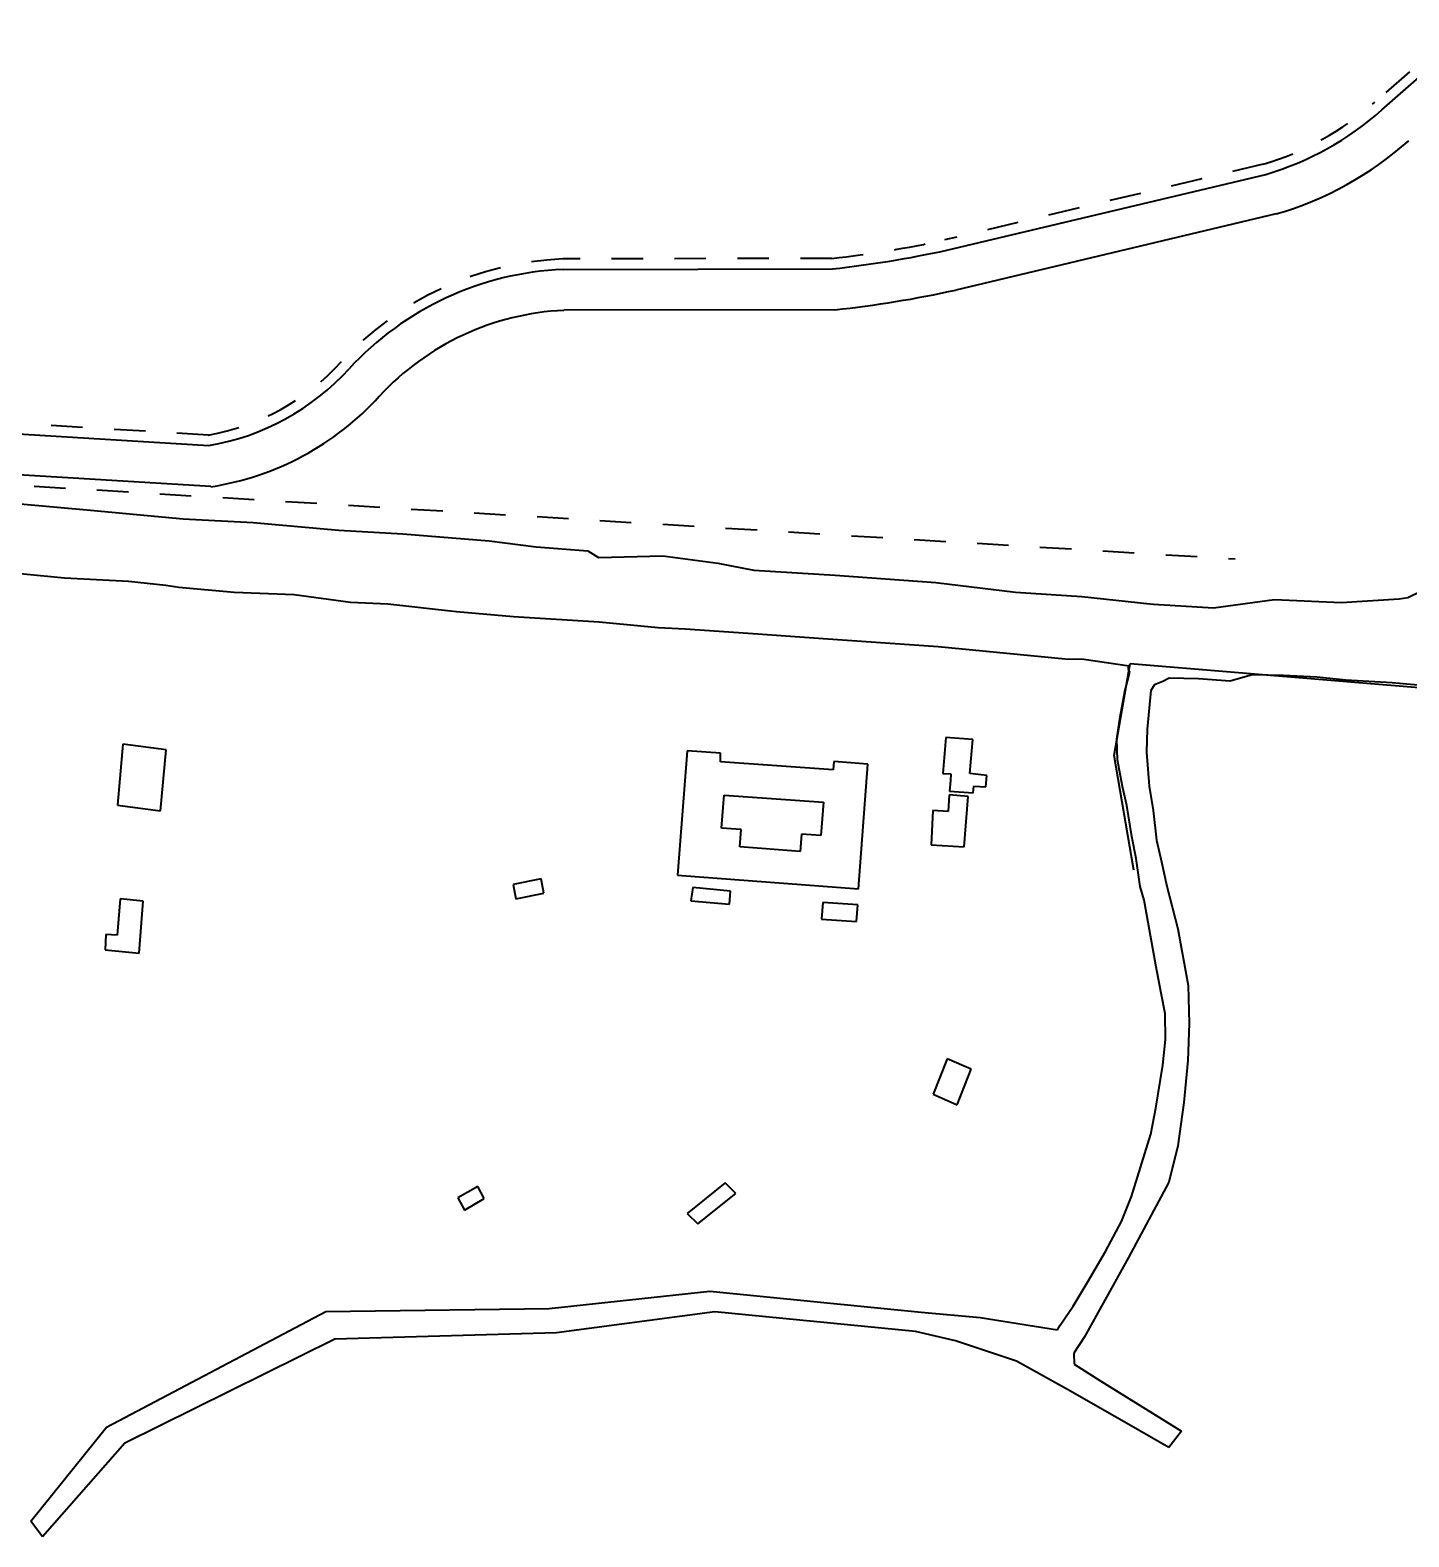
# Model space of a CAD drawing. Header units: metres. Extents: x 625987 to 635197, y 3048449 to 3066446.
# Drawn here: x 634638.626 to 634643.004, y 3063191.539 to 3063196.325 of the extents above; entities that cross this region are included whole.
import ezdxf

# ---------------------------------------------------------------- set-up
doc = ezdxf.new("R2010")
doc.units = ezdxf.units.M
doc.linetypes.add('DASHED', pattern=[0.75, 0.5, -0.25])
for name, color, linetype, lineweight in [('C-BLDG', 253, 'Continuous', 5), ('C-FENC-AIRF-SECU', 253, 'DASHED', 0), ('C-ROAD-AIRF', 253, 'Continuous', 5), ('C-ROAD-LAND', 253, 'Continuous', 9)]:
    doc.layers.add(name, color=color, linetype=linetype, lineweight=lineweight)

msp = doc.modelspace()

# ---------------------------------------------------------------- linework, layer by layer
at = {"layer": 'C-BLDG', "lineweight": 40}
for p, q in [((634642.0685, 3063194.0205, 24568986.0801), (634642.119, 3063194.3129, 24568986.0801)), ((634642.0685, 3063194.0205, 24568986.0801), (634642.119, 3063194.3129, 24568986.0801)), ((634642.119, 3063194.3129, 24568986.0801), (634648.0009, 3063193.8228, 24568986.0801)), ((634642.119, 3063194.3129, 24568986.0801), (634648.0009, 3063193.8228, 24568986.0801)), ((634641.534, 3063194.0778, 24568986.0801), (634641.5245, 3063193.9634, 24568986.0801)), ((634641.534, 3063194.0778, 24568986.0801), (634641.5245, 3063193.9634, 24568986.0801)), ((634641.6191, 3063194.0717, 24568986.0801), (634641.534, 3063194.0778, 24568986.0801)), ((634641.6191, 3063194.0717, 24568986.0801), (634641.534, 3063194.0778, 24568986.0801)), ((634641.6105, 3063193.9634, 24568986.0801), (634641.6191, 3063194.0717, 24568986.0801)), ((634641.6105, 3063193.9634, 24568986.0801), (634641.6191, 3063194.0717, 24568986.0801)), ((634638.921, 3063194.0563, 24568986.0801), (634638.9033, 3063193.8626, 24568986.0801)), ((634638.921, 3063194.0563, 24568986.0801), (634638.9033, 3063193.8626, 24568986.0801)), ((634639.0576, 3063194.0386, 24568986.0801), (634638.921, 3063194.0563, 24568986.0801)), ((634639.0576, 3063194.0386, 24568986.0801), (634638.921, 3063194.0563, 24568986.0801)), ((634639.0399, 3063193.8449, 24568986.0801), (634639.0576, 3063194.0386, 24568986.0801)), ((634639.0399, 3063193.8449, 24568986.0801), (634639.0576, 3063194.0386, 24568986.0801)), ((634640.712, 3063194.0361, 24568986.0801), (634640.6818, 3063193.6412, 24568986.0801)), ((634640.712, 3063194.0361, 24568986.0801), (634640.6818, 3063193.6412, 24568986.0801)), ((634640.8186, 3063194.0286, 24568986.0801), (634640.712, 3063194.0361, 24568986.0801)), ((634640.8186, 3063194.0286, 24568986.0801), (634640.712, 3063194.0361, 24568986.0801)), ((634640.8179, 3063194.001, 24568986.0801), (634640.8186, 3063194.0286, 24568986.0801)), ((634640.8179, 3063194.001, 24568986.0801), (634640.8186, 3063194.0286, 24568986.0801)), ((634642.1311, 3063193.6566, 24568986.0801), (634642.0685, 3063194.0205, 24568986.0801)), ((634642.1311, 3063193.6566, 24568986.0801), (634642.0685, 3063194.0205, 24568986.0801)), ((634641.1758, 3063193.9754, 24568986.0801), (634640.8179, 3063194.001, 24568986.0801)), ((634641.1758, 3063193.9754, 24568986.0801), (634640.8179, 3063194.001, 24568986.0801)), ((634641.1785, 3063194.0014, 24568986.0801), (634641.1758, 3063193.9754, 24568986.0801)), ((634641.1785, 3063194.0014, 24568986.0801), (634641.1758, 3063193.9754, 24568986.0801)), ((634641.286, 3063193.9933, 24568986.0801), (634641.1785, 3063194.0014, 24568986.0801)), ((634641.286, 3063193.9933, 24568986.0801), (634641.1785, 3063194.0014, 24568986.0801)), ((634641.2561, 3063193.5975, 24568986.0801), (634641.286, 3063193.9933, 24568986.0801)), ((634641.2561, 3063193.5975, 24568986.0801), (634641.286, 3063193.9933, 24568986.0801)), ((634641.5245, 3063193.9634, 24568986.0801), (634641.5496, 3063193.9621, 24568986.0801)), ((634641.5245, 3063193.9634, 24568986.0801), (634641.5496, 3063193.9621, 24568986.0801)), ((634641.5484, 3063193.9416, 24568986.0801), (634641.5456, 3063193.9077, 24568986.0801)), ((634641.5484, 3063193.9416, 24568986.0801), (634641.5456, 3063193.9077, 24568986.0801)), ((634641.5496, 3063193.9621, 24568986.0801), (634641.5484, 3063193.9416, 24568986.0801)), ((634641.5496, 3063193.9621, 24568986.0801), (634641.5484, 3063193.9416, 24568986.0801)), ((634641.6643, 3063193.9573, 24568986.0801), (634641.6105, 3063193.9634, 24568986.0801)), ((634641.6643, 3063193.9573, 24568986.0801), (634641.6105, 3063193.9634, 24568986.0801)), ((634641.6207, 3063193.9019, 24568986.0801), (634641.6229, 3063193.9232, 24568986.0801)), ((634641.6207, 3063193.9019, 24568986.0801), (634641.6229, 3063193.9232, 24568986.0801)), ((634641.6229, 3063193.9232, 24568986.0801), (634641.6612, 3063193.9211, 24568986.0801)), ((634641.6229, 3063193.9232, 24568986.0801), (634641.6612, 3063193.9211, 24568986.0801)), ((634641.6612, 3063193.9211, 24568986.0801), (634641.6643, 3063193.9573, 24568986.0801)), ((634641.6612, 3063193.9211, 24568986.0801), (634641.6643, 3063193.9573, 24568986.0801)), ((634640.8215, 3063193.7903, 24568986.0801), (634640.8295, 3063193.8946, 24568986.0801)), ((634640.8215, 3063193.7903, 24568986.0801), (634640.8295, 3063193.8946, 24568986.0801)), ((634640.8295, 3063193.8946, 24568986.0801), (634641.1452, 3063193.8721, 24568986.0801)), ((634640.8295, 3063193.8946, 24568986.0801), (634641.1452, 3063193.8721, 24568986.0801)), ((634641.1452, 3063193.8721, 24568986.0801), (634641.1372, 3063193.7662, 24568986.0801)), ((634641.1452, 3063193.8721, 24568986.0801), (634641.1372, 3063193.7662, 24568986.0801)), ((634641.5448, 3063193.8957, 24568986.0801), (634641.5409, 3063193.8431, 24568986.0801)), ((634641.5448, 3063193.8957, 24568986.0801), (634641.5409, 3063193.8431, 24568986.0801)), ((634641.6046, 3063193.8906, 24568986.0801), (634641.5448, 3063193.8957, 24568986.0801)), ((634641.6046, 3063193.8906, 24568986.0801), (634641.5448, 3063193.8957, 24568986.0801)), ((634641.5456, 3063193.9077, 24568986.0801), (634641.6207, 3063193.9019, 24568986.0801)), ((634641.5456, 3063193.9077, 24568986.0801), (634641.6207, 3063193.9019, 24568986.0801)), ((634641.5922, 3063193.7305, 24568986.0801), (634641.6046, 3063193.8906, 24568986.0801)), ((634641.5922, 3063193.7305, 24568986.0801), (634641.6046, 3063193.8906, 24568986.0801)), ((634638.9033, 3063193.8626, 24568986.0801), (634639.0399, 3063193.8449, 24568986.0801)), ((634638.9033, 3063193.8626, 24568986.0801), (634639.0399, 3063193.8449, 24568986.0801)), ((634641.4925, 3063193.8462, 24568986.0801), (634641.4867, 3063193.7366, 24568986.0801)), ((634641.4925, 3063193.8462, 24568986.0801), (634641.4867, 3063193.7366, 24568986.0801)), ((634641.5409, 3063193.8431, 24568986.0801), (634641.4925, 3063193.8462, 24568986.0801)), ((634641.5409, 3063193.8431, 24568986.0801), (634641.4925, 3063193.8462, 24568986.0801)), ((634640.8837, 3063193.7855, 24568986.0801), (634640.8215, 3063193.7903, 24568986.0801)), ((634640.8837, 3063193.7855, 24568986.0801), (634640.8215, 3063193.7903, 24568986.0801)), ((634640.8795, 3063193.7304, 24568986.0801), (634640.8837, 3063193.7855, 24568986.0801)), ((634640.8795, 3063193.7304, 24568986.0801), (634640.8837, 3063193.7855, 24568986.0801)), ((634641.0709, 3063193.7159, 24568986.0801), (634640.8795, 3063193.7304, 24568986.0801)), ((634641.0709, 3063193.7159, 24568986.0801), (634640.8795, 3063193.7304, 24568986.0801)), ((634641.075, 3063193.771, 24568986.0801), (634641.0709, 3063193.7159, 24568986.0801)), ((634641.075, 3063193.771, 24568986.0801), (634641.0709, 3063193.7159, 24568986.0801)), ((634641.1372, 3063193.7662, 24568986.0801), (634641.075, 3063193.771, 24568986.0801)), ((634641.1372, 3063193.7662, 24568986.0801), (634641.075, 3063193.771, 24568986.0801)), ((634641.4867, 3063193.7366, 24568986.0801), (634641.5922, 3063193.7305, 24568986.0801)), ((634641.4867, 3063193.7366, 24568986.0801), (634641.5922, 3063193.7305, 24568986.0801)), ((634640.6818, 3063193.6412, 24568986.0801), (634641.2561, 3063193.5975, 24568986.0801)), ((634640.6818, 3063193.6412, 24568986.0801), (634641.2561, 3063193.5975, 24568986.0801)), ((634640.2491, 3063193.6287, 24568986.0801), (634640.1601, 3063193.6111, 24568986.0801)), ((634640.2491, 3063193.6287, 24568986.0801), (634640.1601, 3063193.6111, 24568986.0801)), ((634640.1601, 3063193.6111, 24568986.0801), (634640.1689, 3063193.566, 24568986.0801)), ((634640.1601, 3063193.6111, 24568986.0801), (634640.1689, 3063193.566, 24568986.0801)), ((634640.1689, 3063193.566, 24568986.0801), (634640.2578, 3063193.5837, 24568986.0801)), ((634640.1689, 3063193.566, 24568986.0801), (634640.2578, 3063193.5837, 24568986.0801)), ((634640.2578, 3063193.5837, 24568986.0801), (634640.2491, 3063193.6287, 24568986.0801)), ((634640.2578, 3063193.5837, 24568986.0801), (634640.2491, 3063193.6287, 24568986.0801)), ((634640.7306, 3063193.601, 24568986.0801), (634640.7245, 3063193.5587, 24568986.0801)), ((634640.7306, 3063193.601, 24568986.0801), (634640.7245, 3063193.5587, 24568986.0801)), ((634640.8502, 3063193.5898, 24568986.0801), (634640.7306, 3063193.601, 24568986.0801)), ((634640.8502, 3063193.5898, 24568986.0801), (634640.7306, 3063193.601, 24568986.0801)), ((634640.8473, 3063193.5486, 24568986.0801), (634640.8502, 3063193.5898, 24568986.0801)), ((634640.8473, 3063193.5486, 24568986.0801), (634640.8502, 3063193.5898, 24568986.0801)), ((634638.9117, 3063193.5654, 24568986.0801), (634638.902, 3063193.4498, 24568986.0801)), ((634638.9117, 3063193.5654, 24568986.0801), (634638.902, 3063193.4498, 24568986.0801)), ((634638.985, 3063193.5581, 24568986.0801), (634638.9117, 3063193.5654, 24568986.0801)), ((634638.985, 3063193.5581, 24568986.0801), (634638.9117, 3063193.5654, 24568986.0801)), ((634638.9723, 3063193.3933, 24568986.0801), (634638.985, 3063193.5581, 24568986.0801)), ((634638.9723, 3063193.3933, 24568986.0801), (634638.985, 3063193.5581, 24568986.0801)), ((634640.7245, 3063193.5587, 24568986.0801), (634640.8473, 3063193.5486, 24568986.0801)), ((634640.7245, 3063193.5587, 24568986.0801), (634640.8473, 3063193.5486, 24568986.0801)), ((634641.1435, 3063193.5539, 24568986.0801), (634641.1393, 3063193.5012, 24568986.0801)), ((634641.1435, 3063193.5539, 24568986.0801), (634641.1393, 3063193.5012, 24568986.0801)), ((634641.2542, 3063193.5462, 24568986.0801), (634641.1435, 3063193.5539, 24568986.0801)), ((634641.2542, 3063193.5462, 24568986.0801), (634641.1435, 3063193.5539, 24568986.0801)), ((634641.25, 3063193.4935, 24568986.0801), (634641.2542, 3063193.5462, 24568986.0801)), ((634641.25, 3063193.4935, 24568986.0801), (634641.2542, 3063193.5462, 24568986.0801)), ((634641.1393, 3063193.5012, 24568986.0801), (634641.25, 3063193.4935, 24568986.0801)), ((634641.1393, 3063193.5012, 24568986.0801), (634641.25, 3063193.4935, 24568986.0801)), ((634638.867, 3063193.4524, 24568986.0801), (634638.8641, 3063193.403, 24568986.0801)), ((634638.867, 3063193.4524, 24568986.0801), (634638.8641, 3063193.403, 24568986.0801)), ((634638.902, 3063193.4498, 24568986.0801), (634638.867, 3063193.4524, 24568986.0801)), ((634638.902, 3063193.4498, 24568986.0801), (634638.867, 3063193.4524, 24568986.0801)), ((634638.8641, 3063193.403, 24568986.0801), (634638.9723, 3063193.3933, 24568986.0801)), ((634638.8641, 3063193.403, 24568986.0801), (634638.9723, 3063193.3933, 24568986.0801)), ((634641.5377, 3063193.0578, 24568986.0801), (634641.494, 3063192.9448, 24568986.0801)), ((634641.5377, 3063193.0578, 24568986.0801), (634641.494, 3063192.9448, 24568986.0801)), ((634641.6138, 3063193.0244, 24568986.0801), (634641.5377, 3063193.0578, 24568986.0801)), ((634641.6138, 3063193.0244, 24568986.0801), (634641.5377, 3063193.0578, 24568986.0801)), ((634641.5701, 3063192.9114, 24568986.0801), (634641.6138, 3063193.0244, 24568986.0801)), ((634641.5701, 3063192.9114, 24568986.0801), (634641.6138, 3063193.0244, 24568986.0801)), ((634641.494, 3063192.9448, 24568986.0801), (634641.5701, 3063192.9114, 24568986.0801)), ((634641.494, 3063192.9448, 24568986.0801), (634641.5701, 3063192.9114, 24568986.0801)), ((634640.0472, 3063192.6519, 24568986.0801), (634639.9847, 3063192.6153, 24568986.0801)), ((634640.0472, 3063192.6519, 24568986.0801), (634639.9847, 3063192.6153, 24568986.0801)), ((634640.0681, 3063192.6133, 24568986.0801), (634640.0472, 3063192.6519, 24568986.0801)), ((634640.0681, 3063192.6133, 24568986.0801), (634640.0472, 3063192.6519, 24568986.0801)), ((634640.8331, 3063192.6633, 24568986.0801), (634640.7126, 3063192.5665, 24568986.0801)), ((634640.8331, 3063192.6633, 24568986.0801), (634640.7126, 3063192.5665, 24568986.0801)), ((634640.7468, 3063192.533, 24568986.0801), (634640.8673, 3063192.6297, 24568986.0801)), ((634640.7468, 3063192.533, 24568986.0801), (634640.8673, 3063192.6297, 24568986.0801)), ((634640.8673, 3063192.6297, 24568986.0801), (634640.8331, 3063192.6633, 24568986.0801)), ((634640.8673, 3063192.6297, 24568986.0801), (634640.8331, 3063192.6633, 24568986.0801)), ((634639.9847, 3063192.6153, 24568986.0801), (634640.0055, 3063192.5768, 24568986.0801)), ((634639.9847, 3063192.6153, 24568986.0801), (634640.0055, 3063192.5768, 24568986.0801)), ((634640.0055, 3063192.5768, 24568986.0801), (634640.0681, 3063192.6133, 24568986.0801)), ((634640.0055, 3063192.5768, 24568986.0801), (634640.0681, 3063192.6133, 24568986.0801)), ((634640.7126, 3063192.5665, 24568986.0801), (634640.7468, 3063192.533, 24568986.0801)), ((634640.7126, 3063192.5665, 24568986.0801), (634640.7468, 3063192.533, 24568986.0801))]:
    msp.add_line(p, q, dxfattribs=at)
at = {"layer": 'C-FENC-AIRF-SECU', "lineweight": 40, "ltscale": 0.2}
for p, q in [((634643.1567, 3063196.3247, 24568986.0801), (634642.896, 3063196.096, 24568986.0801)), ((634643.1567, 3063196.3247, 24568986.0801), (634642.896, 3063196.096, 24568986.0801)), ((634642.5412, 3063195.8988, 24568986.0801), (634641.5294, 3063195.6583, 24568986.0801)), ((634642.5412, 3063195.8988, 24568986.0801), (634641.5294, 3063195.6583, 24568986.0801)), ((634641.1722, 3063195.5999, 24568986.0801), (634640.3174, 3063195.598, 24568986.0801)), ((634641.1722, 3063195.5999, 24568986.0801), (634640.3174, 3063195.598, 24568986.0801)), ((634639.192, 3063195.0387, 24568986.0801), (634637.4477, 3063195.1439, 24568986.0801)), ((634639.192, 3063195.0387, 24568986.0801), (634637.4477, 3063195.1439, 24568986.0801)), ((634635.8437, 3063195.0454, 24568986.0801), (634642.4529, 3063194.6452, 24568986.0801)), ((634635.8437, 3063195.0454, 24568986.0801), (634642.4529, 3063194.6452, 24568986.0801))]:
    msp.add_line(p, q, dxfattribs=at)
for centre, major_axis, start_param, end_param in [((634642.2758, 3063196.7938, 24568986.0801), (0.6601, 0.6601), 4.215333, 4.65365), ((634642.2758, 3063196.7938, 24568986.0801), (0.6601, 0.6601), 4.215333, 4.65365), ((634640.8189, 3063198.8814, 24568986.0801), (2.3338, 2.3338), 4.03424, 4.143969), ((634640.8189, 3063198.8814, 24568986.0801), (2.3338, 2.3338), 4.03424, 4.143969), ((634640.3604, 3063194.5844, 24568986.0801), (0.7173, 0.7173), 0.827772, 1.611735), ((634640.3604, 3063194.5844, 24568986.0801), (0.7173, 0.7173), 0.827772, 1.611735), ((634639.0621, 3063195.7731, 24568986.0801), (0.5274, 0.5274), 4.101948, 4.760673), ((634639.0621, 3063195.7731, 24568986.0801), (0.5274, 0.5274), 4.101948, 4.760673)]:
    msp.add_ellipse(centre, major_axis=major_axis, ratio=1, start_param=start_param, end_param=end_param, dxfattribs=at)
at = {"layer": 'C-ROAD-AIRF', "lineweight": 40}
for p, q in [((634642.918, 3063196.0711, 24568986.0801), (634643.1798, 3063196.3007, 24568986.0801)), ((634642.918, 3063196.0711, 24568986.0801), (634643.1798, 3063196.3007, 24568986.0801)), ((634641.5369, 3063195.6259, 24568986.0801), (634642.5498, 3063195.8666, 24568986.0801)), ((634641.5369, 3063195.6259, 24568986.0801), (634642.5498, 3063195.8666, 24568986.0801)), ((634642.5832, 3063195.7409, 24568986.0801), (634641.5659, 3063195.4992, 24568986.0801)), ((634642.5832, 3063195.7409, 24568986.0801), (634641.5659, 3063195.4992, 24568986.0801)), ((634640.3182, 3063195.5647, 24568986.0801), (634641.174, 3063195.5666, 24568986.0801)), ((634640.3182, 3063195.5647, 24568986.0801), (634641.174, 3063195.5666, 24568986.0801)), ((634641.181, 3063195.4367, 24568986.0801), (634640.3212, 3063195.4348, 24568986.0801)), ((634641.181, 3063195.4367, 24568986.0801), (634640.3212, 3063195.4348, 24568986.0801)), ((634635.8643, 3063195.2069, 24568986.0801), (634639.1938, 3063195.0053, 24568986.0801)), ((634635.8643, 3063195.2069, 24568986.0801), (634639.1938, 3063195.0053, 24568986.0801)), ((634639.2004, 3063194.8747, 24568986.0801), (634635.8477, 3063195.0777, 24568986.0801)), ((634639.2004, 3063194.8747, 24568986.0801), (634635.8477, 3063195.0777, 24568986.0801))]:
    msp.add_line(p, q, dxfattribs=at)
for centre, major_axis, start_param, end_param in [((634642.2758, 3063196.7938, 24568986.0801), (0.6837, 0.6837), 4.214377, 4.653535), ((634642.2758, 3063196.7938, 24568986.0801), (0.6837, 0.6837), 4.214377, 4.653535), ((634642.2758, 3063196.7938, 24568986.0801), (0.7756, 0.7756), 4.211072, 4.653138), ((634642.2758, 3063196.7938, 24568986.0801), (0.7756, 0.7756), 4.211072, 4.653138), ((634640.8189, 3063198.8814, 24568986.0801), (2.3573, 2.3573), 4.033713, 4.14405), ((634640.8189, 3063198.8814, 24568986.0801), (2.3573, 2.3573), 4.033713, 4.14405), ((634640.3604, 3063194.5844, 24568986.0801), (-0.6938, 0.6938), -0.742349, 0.040816), ((634640.3604, 3063194.5844, 24568986.0801), (-0.6938, 0.6938), -0.742349, 0.040816), ((634640.8189, 3063198.8814, 24568986.0801), (2.4492, 2.4492), 4.031732, 4.144358), ((634640.8189, 3063198.8814, 24568986.0801), (2.4492, 2.4492), 4.031732, 4.144358), ((634640.3604, 3063194.5844, 24568986.0801), (-0.6019, 0.6019), -0.73934, 0.0403), ((634640.3604, 3063194.5844, 24568986.0801), (-0.6019, 0.6019), -0.73934, 0.0403), ((634639.0621, 3063195.7731, 24568986.0801), (0.5509, 0.5509), 4.096844, 4.760513), ((634639.0621, 3063195.7731, 24568986.0801), (0.5509, 0.5509), 4.096844, 4.760513), ((634639.0621, 3063195.7731, 24568986.0801), (0.6428, 0.6428), 4.079677, 4.759952), ((634639.0621, 3063195.7731, 24568986.0801), (0.6428, 0.6428), 4.079677, 4.759952)]:
    msp.add_ellipse(centre, major_axis=major_axis, ratio=1, start_param=start_param, end_param=end_param, dxfattribs=at)
at = {"layer": 'C-ROAD-LAND', "lineweight": 40}
for p, q in [((634638.595, 3063194.8198, 24568986.0801), (634638.8174, 3063194.8002, 24568986.0801)), ((634638.595, 3063194.8198, 24568986.0801), (634638.8174, 3063194.8002, 24568986.0801)), ((634638.8174, 3063194.8002, 24568986.0801), (634639.1122, 3063194.7725, 24568986.0801)), ((634638.8174, 3063194.8002, 24568986.0801), (634639.1122, 3063194.7725, 24568986.0801)), ((634639.1122, 3063194.7725, 24568986.0801), (634639.3348, 3063194.761, 24568986.0801)), ((634639.1122, 3063194.7725, 24568986.0801), (634639.3348, 3063194.761, 24568986.0801)), ((634639.3348, 3063194.761, 24568986.0801), (634639.606, 3063194.7361, 24568986.0801)), ((634639.3348, 3063194.761, 24568986.0801), (634639.606, 3063194.7361, 24568986.0801)), ((634639.606, 3063194.7361, 24568986.0801), (634639.8094, 3063194.7252, 24568986.0801)), ((634639.606, 3063194.7361, 24568986.0801), (634639.8094, 3063194.7252, 24568986.0801)), ((634639.8094, 3063194.7252, 24568986.0801), (634640.0834, 3063194.7026, 24568986.0801)), ((634639.8094, 3063194.7252, 24568986.0801), (634640.0834, 3063194.7026, 24568986.0801)), ((634640.0834, 3063194.7026, 24568986.0801), (634640.2332, 3063194.6835, 24568986.0801)), ((634640.0834, 3063194.7026, 24568986.0801), (634640.2332, 3063194.6835, 24568986.0801)), ((634640.2332, 3063194.6835, 24568986.0801), (634640.3969, 3063194.6712, 24568986.0801)), ((634640.2332, 3063194.6835, 24568986.0801), (634640.3969, 3063194.6712, 24568986.0801)), ((634640.3969, 3063194.6712, 24568986.0801), (634640.4306, 3063194.6493, 24568986.0801)), ((634640.3969, 3063194.6712, 24568986.0801), (634640.4306, 3063194.6493, 24568986.0801)), ((634640.4306, 3063194.6493, 24568986.0801), (634640.6348, 3063194.6548, 24568986.0801)), ((634640.4306, 3063194.6493, 24568986.0801), (634640.6348, 3063194.6548, 24568986.0801)), ((634640.6348, 3063194.6548, 24568986.0801), (634640.8095, 3063194.6312, 24568986.0801)), ((634640.6348, 3063194.6548, 24568986.0801), (634640.8095, 3063194.6312, 24568986.0801)), ((634638.7354, 3063194.5837, 24568986.0801), (634638.2326, 3063194.6324, 24568986.0801)), ((634638.7354, 3063194.5837, 24568986.0801), (634638.2326, 3063194.6324, 24568986.0801)), ((634640.8095, 3063194.6312, 24568986.0801), (634640.9237, 3063194.609, 24568986.0801)), ((634640.8095, 3063194.6312, 24568986.0801), (634640.9237, 3063194.609, 24568986.0801)), ((634640.9237, 3063194.609, 24568986.0801), (634641.1823, 3063194.5936, 24568986.0801)), ((634640.9237, 3063194.609, 24568986.0801), (634641.1823, 3063194.5936, 24568986.0801)), ((634641.1823, 3063194.5936, 24568986.0801), (634641.5016, 3063194.5698, 24568986.0801)), ((634641.1823, 3063194.5936, 24568986.0801), (634641.5016, 3063194.5698, 24568986.0801)), ((634638.938, 3063194.5738, 24568986.0801), (634638.7354, 3063194.5837, 24568986.0801)), ((634638.938, 3063194.5738, 24568986.0801), (634638.7354, 3063194.5837, 24568986.0801)), ((634639.0575, 3063194.5606, 24568986.0801), (634638.938, 3063194.5738, 24568986.0801)), ((634639.0575, 3063194.5606, 24568986.0801), (634638.938, 3063194.5738, 24568986.0801)), ((634639.0985, 3063194.5539, 24568986.0801), (634639.0575, 3063194.5606, 24568986.0801)), ((634639.0985, 3063194.5539, 24568986.0801), (634639.0575, 3063194.5606, 24568986.0801)), ((634639.2743, 3063194.5381, 24568986.0801), (634639.0985, 3063194.5539, 24568986.0801)), ((634639.2743, 3063194.5381, 24568986.0801), (634639.0985, 3063194.5539, 24568986.0801)), ((634641.5016, 3063194.5698, 24568986.0801), (634641.755, 3063194.5393, 24568986.0801)), ((634641.5016, 3063194.5698, 24568986.0801), (634641.755, 3063194.5393, 24568986.0801)), ((634643.0009, 3063194.5228, 24568986.0801), (634643.0421, 3063194.5428, 24568986.0801)), ((634643.0009, 3063194.5228, 24568986.0801), (634643.0421, 3063194.5428, 24568986.0801)), ((634639.4641, 3063194.5315, 24568986.0801), (634639.2743, 3063194.5381, 24568986.0801)), ((634639.4641, 3063194.5315, 24568986.0801), (634639.2743, 3063194.5381, 24568986.0801)), ((634639.6436, 3063194.5072, 24568986.0801), (634639.4641, 3063194.5315, 24568986.0801)), ((634639.6436, 3063194.5072, 24568986.0801), (634639.4641, 3063194.5315, 24568986.0801)), ((634639.7619, 3063194.5018, 24568986.0801), (634639.6436, 3063194.5072, 24568986.0801)), ((634639.7619, 3063194.5018, 24568986.0801), (634639.6436, 3063194.5072, 24568986.0801)), ((634639.9797, 3063194.4774, 24568986.0801), (634639.7619, 3063194.5018, 24568986.0801)), ((634639.9797, 3063194.4774, 24568986.0801), (634639.7619, 3063194.5018, 24568986.0801)), ((634641.755, 3063194.5393, 24568986.0801), (634641.9658, 3063194.5255, 24568986.0801)), ((634641.755, 3063194.5393, 24568986.0801), (634641.9658, 3063194.5255, 24568986.0801)), ((634641.9658, 3063194.5255, 24568986.0801), (634642.1813, 3063194.5024, 24568986.0801)), ((634641.9658, 3063194.5255, 24568986.0801), (634642.1813, 3063194.5024, 24568986.0801)), ((634642.1813, 3063194.5024, 24568986.0801), (634642.1928, 3063194.5017, 24568986.0801)), ((634642.1813, 3063194.5024, 24568986.0801), (634642.1928, 3063194.5017, 24568986.0801)), ((634642.1928, 3063194.5017, 24568986.0801), (634642.384, 3063194.4903, 24568986.0801)), ((634642.1928, 3063194.5017, 24568986.0801), (634642.1928, 3063194.5017, 24568986.0801)), ((634642.1928, 3063194.5017, 24568986.0801), (634642.384, 3063194.4903, 24568986.0801)), ((634642.1928, 3063194.5017, 24568986.0801), (634642.1928, 3063194.5017, 24568986.0801)), ((634642.384, 3063194.4903, 24568986.0801), (634642.5775, 3063194.516, 24568986.0801)), ((634642.384, 3063194.4903, 24568986.0801), (634642.5775, 3063194.516, 24568986.0801)), ((634642.5775, 3063194.516, 24568986.0801), (634642.7894, 3063194.5068, 24568986.0801)), ((634642.5775, 3063194.516, 24568986.0801), (634642.7894, 3063194.5068, 24568986.0801)), ((634642.7894, 3063194.5068, 24568986.0801), (634642.9735, 3063194.5179, 24568986.0801)), ((634642.7894, 3063194.5068, 24568986.0801), (634642.9735, 3063194.5179, 24568986.0801)), ((634642.9735, 3063194.5179, 24568986.0801), (634643.0009, 3063194.5228, 24568986.0801)), ((634642.9735, 3063194.5179, 24568986.0801), (634643.0009, 3063194.5228, 24568986.0801)), ((634640.1608, 3063194.4609, 24568986.0801), (634639.9797, 3063194.4774, 24568986.0801)), ((634640.1608, 3063194.4609, 24568986.0801), (634639.9797, 3063194.4774, 24568986.0801)), ((634640.4335, 3063194.4438, 24568986.0801), (634640.1608, 3063194.4609, 24568986.0801)), ((634640.4335, 3063194.4438, 24568986.0801), (634640.1608, 3063194.4609, 24568986.0801)), ((634640.6206, 3063194.4259, 24568986.0801), (634640.4335, 3063194.4438, 24568986.0801)), ((634640.6206, 3063194.4259, 24568986.0801), (634640.4335, 3063194.4438, 24568986.0801)), ((634640.7057, 3063194.4217, 24568986.0801), (634640.6206, 3063194.4259, 24568986.0801)), ((634640.7057, 3063194.4217, 24568986.0801), (634640.6206, 3063194.4259, 24568986.0801)), ((634640.9372, 3063194.4057, 24568986.0801), (634640.7057, 3063194.4217, 24568986.0801)), ((634640.9372, 3063194.4057, 24568986.0801), (634640.7057, 3063194.4217, 24568986.0801)), ((634641.1441, 3063194.3915, 24568986.0801), (634640.9372, 3063194.4057, 24568986.0801)), ((634641.1441, 3063194.3915, 24568986.0801), (634640.9372, 3063194.4057, 24568986.0801)), ((634641.5099, 3063194.366, 24568986.0801), (634641.1441, 3063194.3915, 24568986.0801)), ((634641.5099, 3063194.366, 24568986.0801), (634641.1441, 3063194.3915, 24568986.0801)), ((634641.9126, 3063194.3271, 24568986.0801), (634641.5099, 3063194.366, 24568986.0801)), ((634641.9126, 3063194.3271, 24568986.0801), (634641.5099, 3063194.366, 24568986.0801)), ((634641.9717, 3063194.3252, 24568986.0801), (634641.9126, 3063194.3271, 24568986.0801)), ((634641.9717, 3063194.3252, 24568986.0801), (634641.9126, 3063194.3271, 24568986.0801)), ((634642.1156, 3063194.3043, 24568986.0801), (634641.9717, 3063194.3252, 24568986.0801)), ((634642.1156, 3063194.3043, 24568986.0801), (634641.9717, 3063194.3252, 24568986.0801)), ((634642.1131, 3063194.298, 24568986.0801), (634642.1156, 3063194.3043, 24568986.0801)), ((634642.1131, 3063194.298, 24568986.0801), (634642.1156, 3063194.3043, 24568986.0801)), ((634642.1018, 3063194.2244, 24568986.0801), (634642.1185, 3063194.2853, 24568986.0801)), ((634642.1018, 3063194.2244, 24568986.0801), (634642.1185, 3063194.2853, 24568986.0801)), ((634642.1185, 3063194.2853, 24568986.0801), (634642.1131, 3063194.298, 24568986.0801)), ((634642.1185, 3063194.2853, 24568986.0801), (634642.1131, 3063194.298, 24568986.0801)), ((634642.2225, 3063194.2563, 24568986.0801), (634642.1968, 3063194.2452, 24568986.0801)), ((634642.2225, 3063194.2563, 24568986.0801), (634642.1968, 3063194.2452, 24568986.0801)), ((634642.2432, 3063194.2659, 24568986.0801), (634642.2225, 3063194.2563, 24568986.0801)), ((634642.2432, 3063194.2659, 24568986.0801), (634642.2225, 3063194.2563, 24568986.0801)), ((634642.3356, 3063194.2645, 24568986.0801), (634642.2432, 3063194.2659, 24568986.0801)), ((634642.3356, 3063194.2645, 24568986.0801), (634642.2432, 3063194.2659, 24568986.0801)), ((634642.4362, 3063194.2566, 24568986.0801), (634642.3356, 3063194.2645, 24568986.0801)), ((634642.4362, 3063194.2566, 24568986.0801), (634642.3356, 3063194.2645, 24568986.0801)), ((634642.5065, 3063194.2772, 24568986.0801), (634642.4362, 3063194.2566, 24568986.0801)), ((634642.5065, 3063194.2772, 24568986.0801), (634642.4362, 3063194.2566, 24568986.0801)), ((634642.6055, 3063194.275, 24568986.0801), (634642.5065, 3063194.2772, 24568986.0801)), ((634642.6055, 3063194.275, 24568986.0801), (634642.5065, 3063194.2772, 24568986.0801)), ((634642.712, 3063194.27, 24568986.0801), (634642.6055, 3063194.275, 24568986.0801)), ((634642.712, 3063194.27, 24568986.0801), (634642.6055, 3063194.275, 24568986.0801)), ((634642.8042, 3063194.2604, 24568986.0801), (634642.712, 3063194.27, 24568986.0801)), ((634642.8042, 3063194.2604, 24568986.0801), (634642.712, 3063194.27, 24568986.0801)), ((634642.9508, 3063194.2519, 24568986.0801), (634642.8042, 3063194.2604, 24568986.0801)), ((634642.9508, 3063194.2519, 24568986.0801), (634642.8042, 3063194.2604, 24568986.0801)), ((634642.0874, 3063194.1432, 24568986.0801), (634642.1018, 3063194.2244, 24568986.0801)), ((634642.0874, 3063194.1432, 24568986.0801), (634642.1018, 3063194.2244, 24568986.0801)), ((634642.185, 3063194.2272, 24568986.0801), (634642.1736, 3063194.1041, 24568986.0801)), ((634642.185, 3063194.2272, 24568986.0801), (634642.1736, 3063194.1041, 24568986.0801)), ((634642.1968, 3063194.2452, 24568986.0801), (634642.185, 3063194.2272, 24568986.0801)), ((634642.1968, 3063194.2452, 24568986.0801), (634642.185, 3063194.2272, 24568986.0801)), ((634643.08, 3063194.2395, 24568986.0801), (634642.9508, 3063194.2519, 24568986.0801)), ((634643.08, 3063194.2395, 24568986.0801), (634642.9508, 3063194.2519, 24568986.0801)), ((634642.0764, 3063194.0726, 24568986.0801), (634642.0874, 3063194.1432, 24568986.0801)), ((634642.0764, 3063194.0726, 24568986.0801), (634642.0874, 3063194.1432, 24568986.0801)), ((634642.0791, 3063194.0072, 24568986.0801), (634642.0764, 3063194.0726, 24568986.0801)), ((634642.0791, 3063194.0072, 24568986.0801), (634642.0764, 3063194.0726, 24568986.0801)), ((634642.1736, 3063194.1041, 24568986.0801), (634642.1705, 3063194.0318, 24568986.0801)), ((634642.1736, 3063194.1041, 24568986.0801), (634642.1705, 3063194.0318, 24568986.0801)), ((634642.1705, 3063194.0318, 24568986.0801), (634642.1791, 3063193.923, 24568986.0801)), ((634642.1705, 3063194.0318, 24568986.0801), (634642.1791, 3063193.923, 24568986.0801)), ((634642.0947, 3063193.9222, 24568986.0801), (634642.0791, 3063194.0072, 24568986.0801)), ((634642.0947, 3063193.9222, 24568986.0801), (634642.0791, 3063194.0072, 24568986.0801)), ((634642.1086, 3063193.8621, 24568986.0801), (634642.0947, 3063193.9222, 24568986.0801)), ((634642.1086, 3063193.8621, 24568986.0801), (634642.0947, 3063193.9222, 24568986.0801)), ((634642.1791, 3063193.923, 24568986.0801), (634642.1918, 3063193.8462, 24568986.0801)), ((634642.1791, 3063193.923, 24568986.0801), (634642.1918, 3063193.8462, 24568986.0801)), ((634642.1248, 3063193.7635, 24568986.0801), (634642.1086, 3063193.8621, 24568986.0801)), ((634642.1248, 3063193.7635, 24568986.0801), (634642.1086, 3063193.8621, 24568986.0801)), ((634642.1918, 3063193.8462, 24568986.0801), (634642.2029, 3063193.7514, 24568986.0801)), ((634642.1918, 3063193.8462, 24568986.0801), (634642.2029, 3063193.7514, 24568986.0801)), ((634642.1383, 3063193.694, 24568986.0801), (634642.1248, 3063193.7635, 24568986.0801)), ((634642.1383, 3063193.694, 24568986.0801), (634642.1248, 3063193.7635, 24568986.0801)), ((634642.2029, 3063193.7514, 24568986.0801), (634642.2188, 3063193.6833, 24568986.0801)), ((634642.2029, 3063193.7514, 24568986.0801), (634642.2188, 3063193.6833, 24568986.0801)), ((634642.1512, 3063193.6049, 24568986.0801), (634642.1383, 3063193.694, 24568986.0801)), ((634642.1512, 3063193.6049, 24568986.0801), (634642.1383, 3063193.694, 24568986.0801)), ((634642.2188, 3063193.6833, 24568986.0801), (634642.2356, 3063193.6055, 24568986.0801)), ((634642.2188, 3063193.6833, 24568986.0801), (634642.2356, 3063193.6055, 24568986.0801)), ((634642.1637, 3063193.5617, 24568986.0801), (634642.1512, 3063193.6049, 24568986.0801)), ((634642.1637, 3063193.5617, 24568986.0801), (634642.1512, 3063193.6049, 24568986.0801)), ((634642.2356, 3063193.6055, 24568986.0801), (634642.2701, 3063193.4703, 24568986.0801)), ((634642.2356, 3063193.6055, 24568986.0801), (634642.2701, 3063193.4703, 24568986.0801)), ((634642.1782, 3063193.479, 24568986.0801), (634642.1637, 3063193.5617, 24568986.0801)), ((634642.1782, 3063193.479, 24568986.0801), (634642.1637, 3063193.5617, 24568986.0801)), ((634642.201, 3063193.3545, 24568986.0801), (634642.1782, 3063193.479, 24568986.0801)), ((634642.201, 3063193.3545, 24568986.0801), (634642.1782, 3063193.479, 24568986.0801)), ((634642.2701, 3063193.4703, 24568986.0801), (634642.3031, 3063193.29, 24568986.0801)), ((634642.2701, 3063193.4703, 24568986.0801), (634642.3031, 3063193.29, 24568986.0801)), ((634642.2175, 3063193.2655, 24568986.0801), (634642.201, 3063193.3545, 24568986.0801)), ((634642.2175, 3063193.2655, 24568986.0801), (634642.201, 3063193.3545, 24568986.0801)), ((634642.23, 3063193.2017, 24568986.0801), (634642.2175, 3063193.2655, 24568986.0801)), ((634642.23, 3063193.2017, 24568986.0801), (634642.2175, 3063193.2655, 24568986.0801)), ((634642.3031, 3063193.29, 24568986.0801), (634642.3064, 3063193.1694, 24568986.0801)), ((634642.3031, 3063193.29, 24568986.0801), (634642.3064, 3063193.1694, 24568986.0801)), ((634642.2311, 3063193.1188, 24568986.0801), (634642.23, 3063193.2017, 24568986.0801)), ((634642.2311, 3063193.1188, 24568986.0801), (634642.23, 3063193.2017, 24568986.0801)), ((634642.3064, 3063193.1694, 24568986.0801), (634642.3026, 3063193.0519, 24568986.0801)), ((634642.3064, 3063193.1694, 24568986.0801), (634642.3026, 3063193.0519, 24568986.0801)), ((634642.2233, 3063193.037, 24568986.0801), (634642.2311, 3063193.1188, 24568986.0801)), ((634642.2233, 3063193.037, 24568986.0801), (634642.2311, 3063193.1188, 24568986.0801)), ((634642.2011, 3063192.9008, 24568986.0801), (634642.2233, 3063193.037, 24568986.0801)), ((634642.2011, 3063192.9008, 24568986.0801), (634642.2233, 3063193.037, 24568986.0801)), ((634642.3026, 3063193.0519, 24568986.0801), (634642.29, 3063192.919, 24568986.0801)), ((634642.3026, 3063193.0519, 24568986.0801), (634642.29, 3063192.919, 24568986.0801)), ((634642.29, 3063192.919, 24568986.0801), (634642.2708, 3063192.7805, 24568986.0801)), ((634642.29, 3063192.919, 24568986.0801), (634642.2708, 3063192.7805, 24568986.0801)), ((634642.1848, 3063192.8182, 24568986.0801), (634642.2011, 3063192.9008, 24568986.0801)), ((634642.1848, 3063192.8182, 24568986.0801), (634642.2011, 3063192.9008, 24568986.0801)), ((634642.1233, 3063192.6203, 24568986.0801), (634642.1848, 3063192.8182, 24568986.0801)), ((634642.1233, 3063192.6203, 24568986.0801), (634642.1848, 3063192.8182, 24568986.0801)), ((634642.2708, 3063192.7805, 24568986.0801), (634642.2423, 3063192.6651, 24568986.0801)), ((634642.2708, 3063192.7805, 24568986.0801), (634642.2423, 3063192.6651, 24568986.0801)), ((634642.2423, 3063192.6651, 24568986.0801), (634642.1141, 3063192.4268, 24568986.0801)), ((634642.2423, 3063192.6651, 24568986.0801), (634642.1141, 3063192.4268, 24568986.0801)), ((634642.0915, 3063192.541, 24568986.0801), (634642.1233, 3063192.6203, 24568986.0801)), ((634642.0915, 3063192.541, 24568986.0801), (634642.1233, 3063192.6203, 24568986.0801)), ((634642.0412, 3063192.4455, 24568986.0801), (634642.0915, 3063192.541, 24568986.0801)), ((634642.0412, 3063192.4455, 24568986.0801), (634642.0915, 3063192.541, 24568986.0801)), ((634641.9828, 3063192.3458, 24568986.0801), (634642.0412, 3063192.4455, 24568986.0801)), ((634641.9828, 3063192.3458, 24568986.0801), (634642.0412, 3063192.4455, 24568986.0801)), ((634642.1141, 3063192.4268, 24568986.0801), (634641.9739, 3063192.174, 24568986.0801)), ((634642.1141, 3063192.4268, 24568986.0801), (634641.9739, 3063192.174, 24568986.0801)), ((634641.9386, 3063192.2712, 24568986.0801), (634641.9828, 3063192.3458, 24568986.0801)), ((634641.9386, 3063192.2712, 24568986.0801), (634641.9828, 3063192.3458, 24568986.0801)), ((634640.2738, 3063192.2645, 24568986.0801), (634640.7839, 3063192.3194, 24568986.0801)), ((634640.2738, 3063192.2645, 24568986.0801), (634640.7839, 3063192.3194, 24568986.0801)), ((634640.7839, 3063192.3194, 24568986.0801), (634641.4558, 3063192.2526, 24568986.0801)), ((634640.7839, 3063192.3194, 24568986.0801), (634641.4558, 3063192.2526, 24568986.0801)), ((634638.8691, 3063191.8877, 24568986.0801), (634639.5648, 3063192.2547, 24568986.0801)), ((634638.8691, 3063191.8877, 24568986.0801), (634639.5648, 3063192.2547, 24568986.0801)), ((634639.5648, 3063192.2547, 24568986.0801), (634640.2738, 3063192.2645, 24568986.0801)), ((634639.5648, 3063192.2547, 24568986.0801), (634640.2738, 3063192.2645, 24568986.0801)), ((634640.8003, 3063192.2534, 24568986.0801), (634640.2971, 3063192.1867, 24568986.0801)), ((634640.8003, 3063192.2534, 24568986.0801), (634640.2971, 3063192.1867, 24568986.0801)), ((634641.4374, 3063192.1915, 24568986.0801), (634640.8003, 3063192.2534, 24568986.0801)), ((634641.4374, 3063192.1915, 24568986.0801), (634640.8003, 3063192.2534, 24568986.0801)), ((634641.4558, 3063192.2526, 24568986.0801), (634641.6423, 3063192.2352, 24568986.0801)), ((634641.4558, 3063192.2526, 24568986.0801), (634641.6423, 3063192.2352, 24568986.0801)), ((634641.8967, 3063192.2114, 24568986.0801), (634641.9386, 3063192.2712, 24568986.0801)), ((634641.8967, 3063192.2114, 24568986.0801), (634641.9386, 3063192.2712, 24568986.0801)), ((634641.6423, 3063192.2352, 24568986.0801), (634641.8882, 3063192.1963, 24568986.0801)), ((634641.6423, 3063192.2352, 24568986.0801), (634641.8882, 3063192.1963, 24568986.0801)), ((634641.8882, 3063192.1963, 24568986.0801), (634641.8967, 3063192.2114, 24568986.0801)), ((634641.8882, 3063192.1963, 24568986.0801), (634641.8967, 3063192.2114, 24568986.0801)), ((634641.8882, 3063192.1963, 24568986.0801), (634641.8882, 3063192.1963, 24568986.0801)), ((634641.8882, 3063192.1963, 24568986.0801), (634641.8882, 3063192.1963, 24568986.0801)), ((634639.5938, 3063192.1674, 24568986.0801), (634638.9268, 3063191.8363, 24568986.0801)), ((634639.5938, 3063192.1674, 24568986.0801), (634638.9268, 3063191.8363, 24568986.0801)), ((634640.2971, 3063192.1867, 24568986.0801), (634639.5938, 3063192.1674, 24568986.0801)), ((634640.2971, 3063192.1867, 24568986.0801), (634639.5938, 3063192.1674, 24568986.0801)), ((634641.5648, 3063192.1616, 24568986.0801), (634641.4374, 3063192.1915, 24568986.0801)), ((634641.5648, 3063192.1616, 24568986.0801), (634641.4374, 3063192.1915, 24568986.0801)), ((634641.7578, 3063192.0975, 24568986.0801), (634641.5648, 3063192.1616, 24568986.0801)), ((634641.7578, 3063192.0975, 24568986.0801), (634641.5648, 3063192.1616, 24568986.0801)), ((634641.9739, 3063192.174, 24568986.0801), (634641.9397, 3063192.1224, 24568986.0801)), ((634641.9739, 3063192.174, 24568986.0801), (634641.9397, 3063192.1224, 24568986.0801)), ((634641.9397, 3063192.1224, 24568986.0801), (634641.9417, 3063192.0876, 24568986.0801)), ((634641.9397, 3063192.1224, 24568986.0801), (634641.9417, 3063192.0876, 24568986.0801)), ((634641.9202, 3063192.0072, 24568986.0801), (634641.7578, 3063192.0975, 24568986.0801)), ((634641.7578, 3063192.0975, 24568986.0801), (634641.7578, 3063192.0975, 24568986.0801)), ((634641.9202, 3063192.0072, 24568986.0801), (634641.7578, 3063192.0975, 24568986.0801)), ((634641.7578, 3063192.0975, 24568986.0801), (634641.7578, 3063192.0975, 24568986.0801)), ((634641.9417, 3063192.0876, 24568986.0801), (634642.0227, 3063192.0353, 24568986.0801)), ((634641.9417, 3063192.0876, 24568986.0801), (634642.0227, 3063192.0353, 24568986.0801)), ((634642.1002, 3063191.9039, 24568986.0801), (634641.9202, 3063192.0072, 24568986.0801)), ((634642.1002, 3063191.9039, 24568986.0801), (634641.9202, 3063192.0072, 24568986.0801)), ((634642.0227, 3063192.0353, 24568986.0801), (634642.2822, 3063191.8751, 24568986.0801)), ((634642.0227, 3063192.0353, 24568986.0801), (634642.2822, 3063191.8751, 24568986.0801)), ((634638.6282, 3063191.5892, 24568986.0801), (634638.8691, 3063191.8877, 24568986.0801)), ((634638.6282, 3063191.5892, 24568986.0801), (634638.8691, 3063191.8877, 24568986.0801)), ((634642.2417, 3063191.8232, 24568986.0801), (634642.1002, 3063191.9039, 24568986.0801)), ((634642.2417, 3063191.8232, 24568986.0801), (634642.1002, 3063191.9039, 24568986.0801)), ((634642.2822, 3063191.8751, 24568986.0801), (634642.2417, 3063191.8232, 24568986.0801)), ((634642.2822, 3063191.8751, 24568986.0801), (634642.2417, 3063191.8232, 24568986.0801)), ((634638.9268, 3063191.8363, 24568986.0801), (634638.6649, 3063191.5389, 24568986.0801)), ((634638.9268, 3063191.8363, 24568986.0801), (634638.6649, 3063191.5389, 24568986.0801)), ((634638.6649, 3063191.5389, 24568986.0801), (634638.6282, 3063191.5892, 24568986.0801)), ((634638.6649, 3063191.5389, 24568986.0801), (634638.6282, 3063191.5892, 24568986.0801))]:
    msp.add_line(p, q, dxfattribs=at)

doc.saveas('drawing.dxf')
